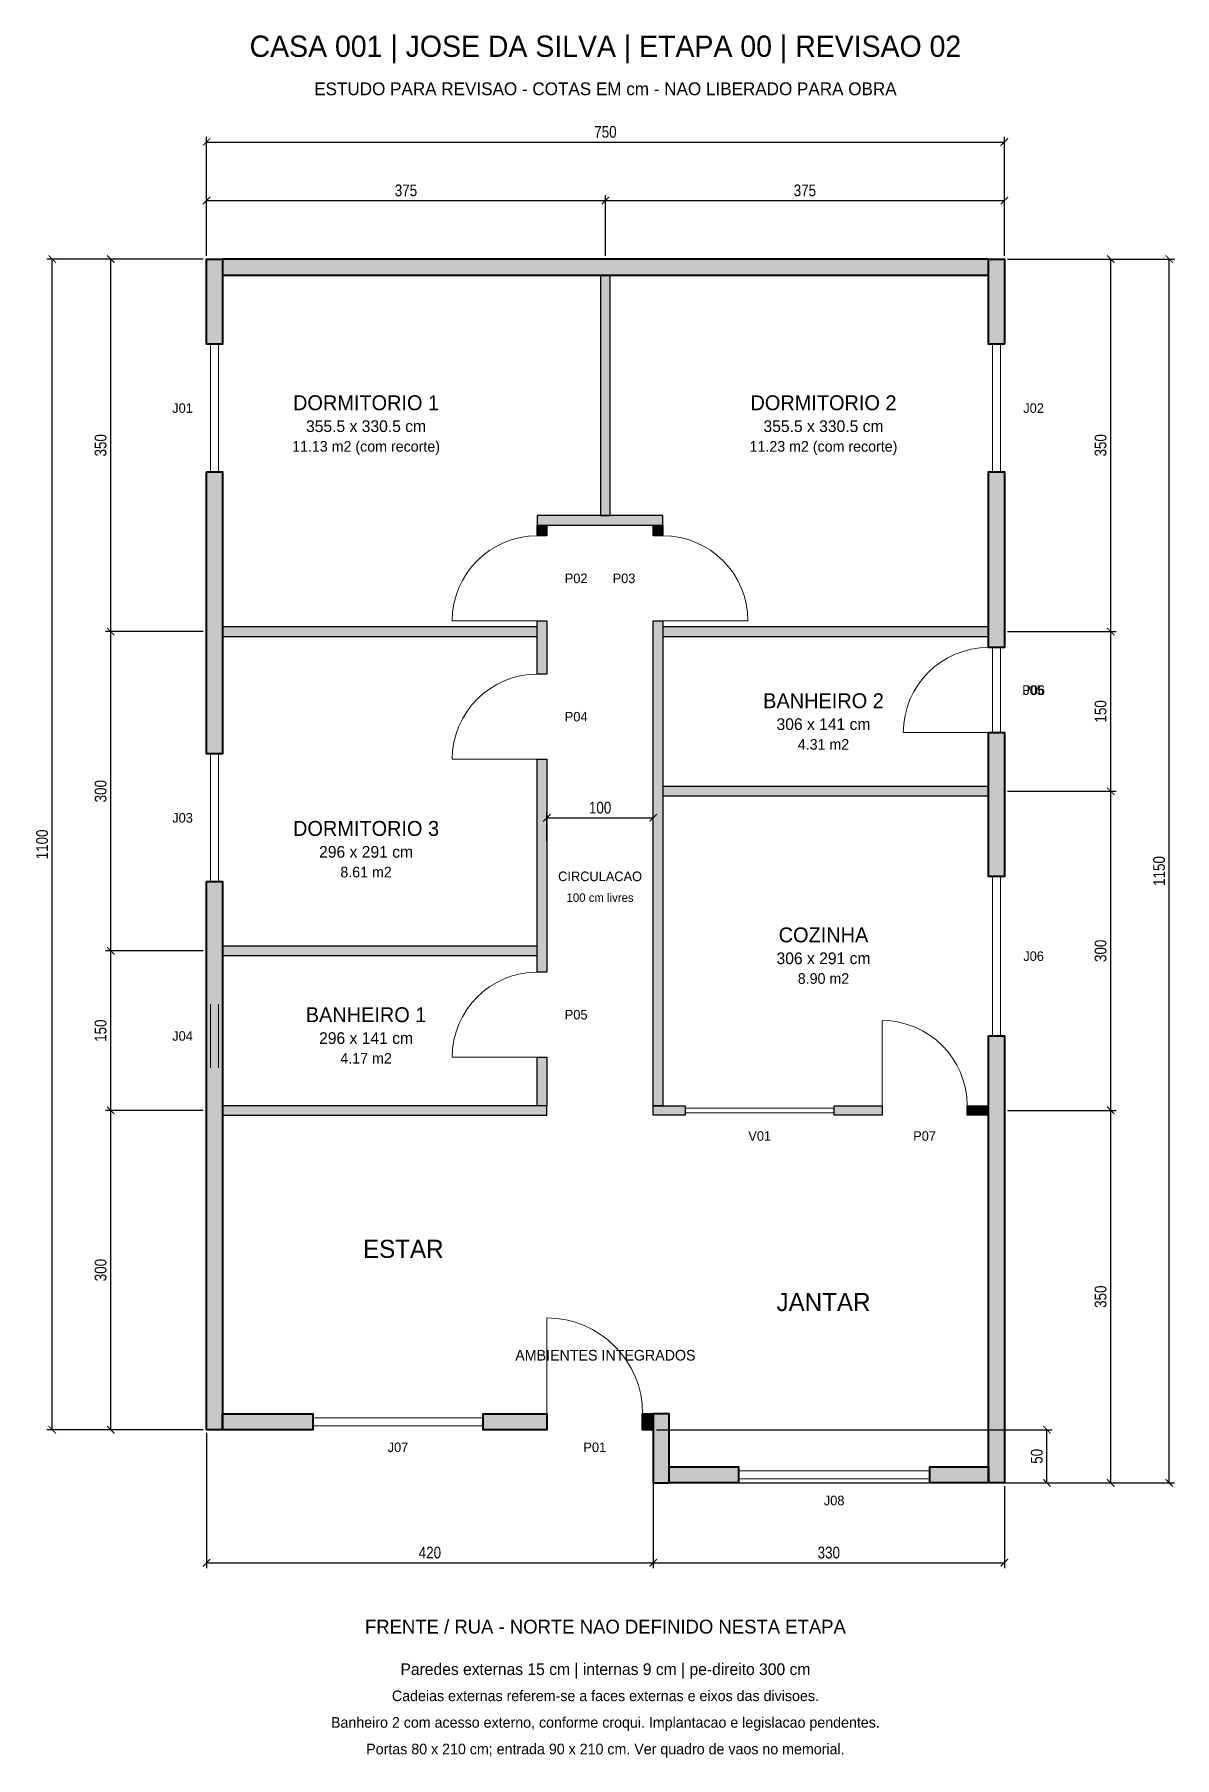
# Model space of a CAD drawing. Header units: centimetres. Extents: x -162 to 910, y -258 to 1361.
import ezdxf
from ezdxf.enums import TextEntityAlignment as Align

# ---------------------------------------------------------------- set-up
doc = ezdxf.new("R2010")
doc.units = ezdxf.units.CM
for name, color, linetype, lineweight in [('COTAS_EXTERNAS', 1, 'Continuous', 15), ('COTAS_INTERNAS', 8, 'Continuous', 13), ('JANELAS', 4, 'Continuous', 15), ('PAREDES_EXTERNAS', 7, 'Continuous', 40), ('PAREDES_INTERNAS', 7, 'Continuous', 30), ('PORTAS', 3, 'Continuous', 15), ('PROJECOES', 8, 'Continuous', 13), ('TEXTOS', 7, 'Continuous', 15)]:
    doc.layers.add(name, color=color, linetype=linetype, lineweight=lineweight)
doc.styles.add('OpenSansCondensed-Light', font='OpenSansCondensed-Light.ttf')
doc.dimstyles.new('EZDXF', dxfattribs={"dimtxt": 0.25, "dimasz": 0.175, "dimexe": 0.375, "dimexo": 0.125, "dimgap": 0.1, "dimtad": 1, "dimlfac": 100, "dimzin": 12, "dimdsep": 46, "dimtxsty": 'OpenSansCondensed-Light', "dimblk": 'ARCHTICK', "dimcen": 2.5, "dimazin": 3, "dimtfac": 0.5, "dimtmove": 2, "dimatfit": 3})

# ---------------------------------------------------------------- blocks, each defined once
blk = doc.blocks.new('_ARCHTICK')
at = {"color": 0, "linetype": 'BYBLOCK', "const_width": 0.15}
blk.add_lwpolyline([(-0.5, -0.5), (0.5, 0.5)], dxfattribs=at)

msp = doc.modelspace()

# ---------------------------------------------------------------- hatches: boundary and pattern name
at = {"layer": 'PAREDES_EXTERNAS'}
for points in [[(15, 1150), (15, 1070), (0, 1070), (0, 1150)], [(735, 1135), (735, 1150), (15, 1150), (15, 1135)], [(750, 1070), (735, 1070), (735, 1150), (750, 1150)], [(0, 950), (15, 950), (15, 685), (0, 685)], [(735, 785), (735, 950), (750, 950), (750, 785)], [(735, 705), (750, 705), (750, 570), (735, 570)], [(0, 50), (0, 565), (15, 565), (15, 50)], [(735, 420), (750, 420), (750, 0), (735, 0)], [(15, 65), (100, 65), (100, 50), (15, 50)], [(320, 65), (320, 50), (260, 50), (260, 65)], [(420, 50), (410, 50), (410, 65), (420, 65)], [(435, 0), (435, 65), (420, 65), (420, 0)], [(435, 0), (435, 15), (500, 15), (500, 0)], [(735, 15), (735, 0), (680, 0), (680, 15)]]:
    msp.add_hatch(color=7, dxfattribs=at).paths.add_polyline_path(points)
at = {"layer": 'PAREDES_INTERNAS'}
for points in [[(379.5, 909), (379.5, 1135), (370.5, 1135), (370.5, 909)], [(429, 900), (429, 909), (311, 909), (311, 900)], [(320, 890), (311, 890), (311, 900), (320, 900)], [(420, 900), (429, 900), (429, 890), (420, 890)], [(320, 810), (320, 760), (311, 760), (311, 810)], [(429, 354.5), (420, 354.5), (420, 810), (429, 810)], [(311, 795.5), (311, 804.5), (15, 804.5), (15, 795.5)], [(735, 795.5), (735, 804.5), (429, 804.5), (429, 795.5)], [(311, 680), (320, 680), (320, 480), (311, 480)], [(735, 645.5), (735, 654.5), (429, 654.5), (429, 645.5)], [(311, 495.5), (311, 504.5), (15, 504.5), (15, 495.5)], [(311, 400), (320, 400), (320, 354.5), (311, 354.5)], [(320, 345.5), (320, 354.5), (15, 354.5), (15, 345.5)], [(420, 354.5), (450, 354.5), (450, 345.5), (420, 345.5)], [(635, 354.5), (635, 345.5), (590, 345.5), (590, 354.5)], [(735, 345.5), (715, 345.5), (715, 354.5), (735, 354.5)]]:
    msp.add_hatch(color=7, dxfattribs=at).paths.add_polyline_path(points)

# ---------------------------------------------------------------- linework, layer by layer
at = {"layer": 'JANELAS'}
for p, q in [((3.75, 950), (3.75, 1070)), ((11.25, 950), (11.25, 1070)), ((738.75, 950), (738.75, 1070)), ((746.25, 950), (746.25, 1070)), ((3.75, 565), (3.75, 685)), ((11.25, 565), (11.25, 685)), ((738.75, 420), (738.75, 570)), ((746.25, 420), (746.25, 570)), ((450, 352.25), (590, 352.25)), ((450, 347.75), (590, 347.75)), ((100, 61.25), (260, 61.25)), ((100, 53.75), (260, 53.75)), ((500, 11.25), (680, 11.25)), ((500, 3.75), (680, 3.75))]:
    msp.add_line(p, q, dxfattribs=at)
at = {"layer": 'PAREDES_EXTERNAS'}
for points in [[(15, 1150), (15, 1070), (0, 1070), (0, 1150)], [(735, 1135), (735, 1150), (15, 1150), (15, 1135)], [(750, 1070), (735, 1070), (735, 1150), (750, 1150)], [(0, 950), (15, 950), (15, 685), (0, 685)], [(735, 785), (735, 950), (750, 950), (750, 785)], [(735, 705), (750, 705), (750, 570), (735, 570)], [(0, 50), (0, 565), (15, 565), (15, 50)], [(735, 420), (750, 420), (750, 0), (735, 0)], [(15, 65), (100, 65), (100, 50), (15, 50)], [(320, 65), (320, 50), (260, 50), (260, 65)], [(420, 50), (410, 50), (410, 65), (420, 65)], [(435, 0), (435, 65), (420, 65), (420, 0)], [(435, 0), (435, 15), (500, 15), (500, 0)], [(735, 15), (735, 0), (680, 0), (680, 15)]]:
    msp.add_lwpolyline(points, close=True, dxfattribs=at)
at = {"layer": 'PAREDES_INTERNAS'}
for points in [[(379.5, 909), (379.5, 1135), (370.5, 1135), (370.5, 909)], [(429, 900), (429, 909), (311, 909), (311, 900)], [(320, 890), (311, 890), (311, 900), (320, 900)], [(420, 900), (429, 900), (429, 890), (420, 890)], [(320, 810), (320, 760), (311, 760), (311, 810)], [(429, 354.5), (420, 354.5), (420, 810), (429, 810)], [(311, 795.5), (311, 804.5), (15, 804.5), (15, 795.5)], [(735, 795.5), (735, 804.5), (429, 804.5), (429, 795.5)], [(311, 680), (320, 680), (320, 480), (311, 480)], [(735, 645.5), (735, 654.5), (429, 654.5), (429, 645.5)], [(311, 495.5), (311, 504.5), (15, 504.5), (15, 495.5)], [(311, 400), (320, 400), (320, 354.5), (311, 354.5)], [(320, 345.5), (320, 354.5), (15, 354.5), (15, 345.5)], [(420, 354.5), (450, 354.5), (450, 345.5), (420, 345.5)], [(635, 354.5), (635, 345.5), (590, 345.5), (590, 354.5)], [(735, 345.5), (715, 345.5), (715, 354.5), (735, 354.5)]]:
    msp.add_lwpolyline(points, close=True, dxfattribs=at)
at = {"layer": 'PORTAS'}
for p, q in [((311, 810), (231, 810)), ((429, 810), (509, 810)), ((735, 705), (655, 705)), ((311, 680), (231, 680)), ((635, 354.5), (635, 434.5)), ((311, 400), (231, 400)), ((320, 65), (320, 155))]:
    msp.add_line(p, q, dxfattribs=at)
for centre, radius, start, end in [((311, 810), 80, 90, 180), ((429, 810), 80, 0, 90), ((735, 705), 80, 90, 180), ((311, 680), 80, 90, 180), ((311, 400), 80, 90, 180), ((635, 354.5), 80, 0, 90), ((320, 65), 90, 0, 90)]:
    msp.add_arc(centre, radius, start, end, dxfattribs=at)
at = {"layer": 'PROJECOES'}
for p, q in [((738.75, 705), (738.75, 785)), ((746.25, 705), (746.25, 785)), ((3.75, 390), (3.75, 450)), ((11.25, 390), (11.25, 450))]:
    msp.add_line(p, q, dxfattribs=at)

# ---------------------------------------------------------------- texts
at = {"layer": 'TEXTOS'}
for s, height, p in [('CASA 001 | JOSE DA SILVA | ETAPA 00 | REVISAO 02', 20, (375, 1350)), ('ESTUDO PARA REVISAO - COTAS EM cm - NAO LIBERADO PARA OBRA', 12, (375, 1310)), ('DORMITORIO 1', 14, (150, 1015)), ('DORMITORIO 2', 14, (580, 1015)), ('J01', 9, (-22.5, 1010)), ('J02', 9, (777.5, 1010)), ('355.5 x 330.5 cm', 11, (150, 993)), ('355.5 x 330.5 cm', 11, (580, 993)), ('11.13 m2 (com recorte)', 10, (150, 974)), ('11.23 m2 (com recorte)', 10, (580, 974)), ('P02', 9, (347.5, 850)), ('P03', 9, (392.5, 850)), ('P06', 9, (777.5, 745)), ('J05', 9, (777.5, 745)), ('BANHEIRO 2', 14, (580, 735)), ('P04', 9, (347.5, 720)), ('306 x 141 cm', 11, (580, 713)), ('4.31 m2', 10, (580, 694)), ('J03', 9, (-22.5, 625)), ('DORMITORIO 3', 14, (150, 615)), ('296 x 291 cm', 11, (150, 593)), ('8.61 m2', 10, (150, 574)), ('CIRCULACAO', 9, (370, 570)), ('100 cm livres', 8, (370, 550)), ('COZINHA', 14, (580, 515)), ('306 x 291 cm', 11, (580, 493)), ('J06', 9, (777.5, 495)), ('8.90 m2', 10, (580, 474)), ('BANHEIRO 1', 14, (150, 440)), ('P05', 9, (347.5, 440)), ('J04', 9, (-22.5, 420)), ('296 x 141 cm', 11, (150, 418)), ('4.17 m2', 10, (150, 399)), ('V01', 9, (520, 326)), ('P07', 9, (675, 326)), ('ESTAR', 17, (185, 220)), ('JANTAR', 17, (580, 170)), ('AMBIENTES INTEGRADOS', 10, (375, 120)), ('J07', 9, (180, 33.5)), ('P01', 9, (365, 33.5)), ('J08', 9, (590, -16.5)), ('FRENTE / RUA - NORTE NAO DEFINIDO NESTA ETAPA', 13, (375, -135)), ('Paredes externas 15 cm | internas 9 cm | pe-direito 300 cm', 11, (375, -175)), ('Cadeias externas referem-se a faces externas e eixos das divisoes.', 10, (375, -200)), ('Banheiro 2 com acesso externo, conforme croqui. Implantacao e legislacao pendentes.', 10, (375, -225)), ('Portas 80 x 210 cm; entrada 90 x 210 cm. Ver quadro de vaos no memorial.', 10, (375, -250))]:
    msp.add_text(s, height=height, dxfattribs=at).set_placement(p, align=Align.MIDDLE_CENTER)

# ---------------------------------------------------------------- dimensions: what is measured, and where the dimension line sits
at = {"layer": 'COTAS_EXTERNAS'}
for base, p1, p2 in [((0, 1260), (0, 1150), (750, 1150)), ((0, 1205), (0, 1150), (375, 1150)), ((375, 1205), (375, 1150), (750, 1150)), ((0, -75), (0, 50), (420, 50)), ((420, -75), (420, 0), (750, 0))]:
    msp.add_linear_dim(base=base, p1=p1, p2=p2, dimstyle='EZDXF', override={"dimtxt": 11, "dimasz": 7, "dimexe": 5, "dimexo": 3, "dimgap": 4, "dimtad": 1, "dimdec": 1, "dimlfac": 1, "dimzin": 8, "dimclrd": 1, "dimclre": 1, "dimclrt": 7}, dxfattribs=at).render()
for base, p1, p2 in [((-145, 50), (0, 50), (0, 1150)), ((-90, 800), (0, 800), (0, 1150)), ((905, 0), (750, 0), (750, 1150)), ((850, 800), (750, 800), (750, 1150)), ((-90, 500), (0, 500), (0, 800)), ((850, 650), (750, 650), (750, 800)), ((850, 350), (750, 350), (750, 650)), ((-90, 350), (0, 350), (0, 500)), ((-90, 50), (0, 50), (0, 350)), ((850, 0), (750, 0), (750, 350)), ((790, 0), (420, 0), (420, 50))]:
    msp.add_linear_dim(base=base, p1=p1, p2=p2, angle=90, dimstyle='EZDXF', override={"dimtxt": 11, "dimasz": 7, "dimexe": 5, "dimexo": 3, "dimgap": 4, "dimtad": 1, "dimdec": 1, "dimlfac": 1, "dimzin": 8, "dimclrd": 1, "dimclre": 1, "dimclrt": 7}, dxfattribs=at).render()
at = {"layer": 'COTAS_INTERNAS'}
msp.add_linear_dim(base=(320, 625), p1=(320, 600), p2=(420, 600), dimstyle='EZDXF', override={"dimtxt": 11, "dimasz": 7, "dimexe": 5, "dimexo": 3, "dimgap": 4, "dimtad": 1, "dimdec": 1, "dimlfac": 1, "dimzin": 8, "dimclrd": 1, "dimclre": 1, "dimclrt": 7}, dxfattribs=at).render()

doc.saveas('drawing.dxf')
